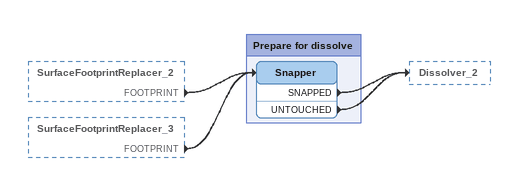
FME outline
SurfaceFootprintReplacer_2 [outside]
    FOOTPRINT -> Snapper
SurfaceFootprintReplacer_3 [outside]
    FOOTPRINT -> Snapper

Bookmark: Prepare for dissolve
Snapper
    SNAPPED -> Dissolver_2
    UNTOUCHED -> Dissolver_2
